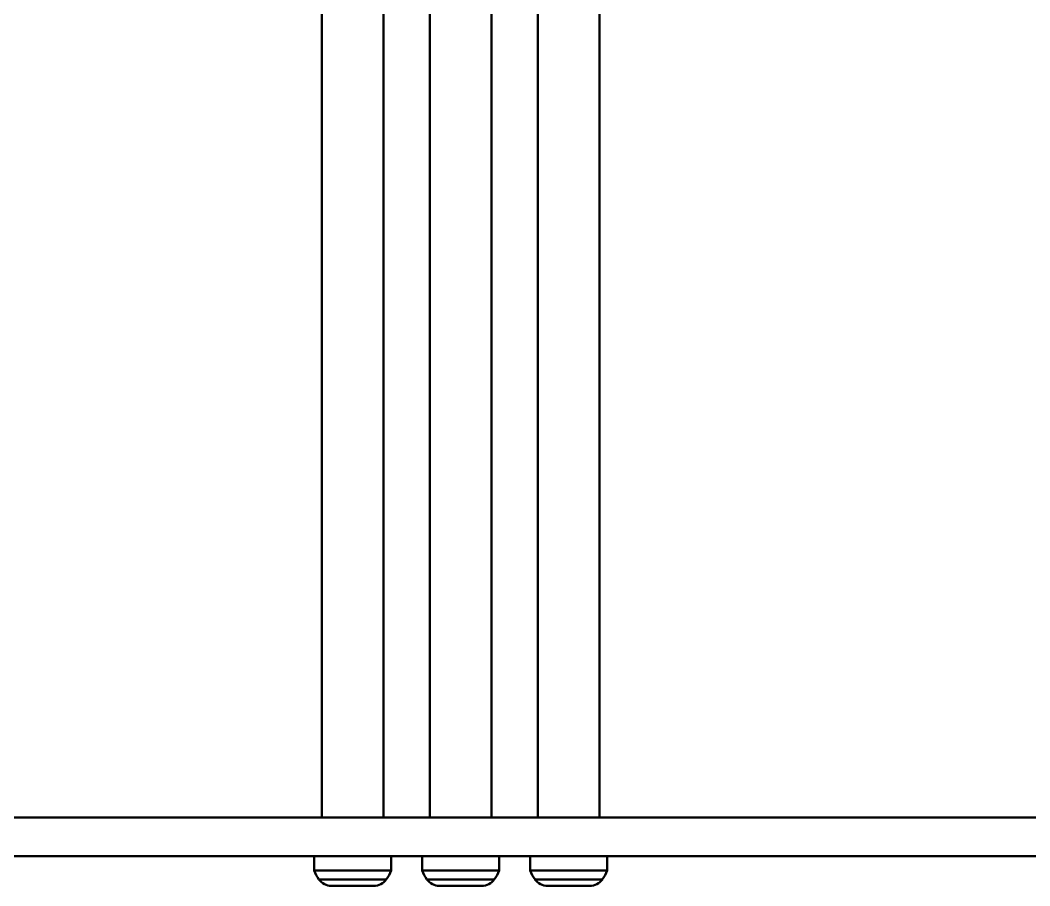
# Model space of a CAD drawing. Header units: millimetres. Extents: x 263 to 2983, y 441 to 2500.
# Drawn here: x 857.1 to 987.9, y 2275 to 2387.3 of the extents above; entities that cross this region are included whole.
import ezdxf

# ---------------------------------------------------------------- set-up
doc = ezdxf.new("R2010")
doc.units = ezdxf.units.MM
doc.header["$LTSCALE"] = 0.5
doc.layers.add('BOL', color=7, linetype='Continuous', lineweight=50)

msp = doc.modelspace()

# ---------------------------------------------------------------- linework, layer by layer
at = {"layer": 'BOL'}
for p, q in [((910.15, 2483.9), (910.15, 2283.9)), ((904.15, 2283.9), (904.15, 2459.17)), ((918.15, 2283.9), (918.15, 2456.1)), ((924.15, 2456.1), (924.15, 2283.9)), ((896.15, 2452.98), (896.15, 2283.9)), ((932.15, 2283.9), (932.15, 2452.9)), ((1174.15, 2283.9), (444.15, 2283.9)), ((1174.15, 2278.9), (444.15, 2278.9)), ((895.15, 2278.9), (895.15, 2277.04)), ((905.15, 2277.04), (905.15, 2278.9)), ((909.15, 2278.9), (909.15, 2277.04)), ((919.15, 2277.04), (919.15, 2278.9)), ((923.15, 2278.9), (923.15, 2277.04)), ((933.15, 2277.04), (933.15, 2278.9)), ((898.22, 2277.04), (895.15, 2277.04)), ((905.15, 2277.04), (898.22, 2277.04)), ((913.34, 2277.04), (909.15, 2277.04)), ((919.15, 2277.04), (913.34, 2277.04)), ((926.83, 2277.04), (923.15, 2277.04)), ((933.15, 2277.04), (926.83, 2277.04)), ((898.46, 2275.88), (895.79, 2275.88)), ((904.52, 2275.88), (898.46, 2275.88)), ((913.44, 2275.88), (909.79, 2275.88)), ((918.52, 2275.88), (913.44, 2275.88)), ((927, 2275.88), (923.79, 2275.88)), ((932.52, 2275.88), (927, 2275.88)), ((899.09, 2275.04), (897.41, 2275.04)), ((902.68, 2275.04), (899.09, 2275.04)), ((902.89, 2275.04), (902.68, 2275.04)), ((913.71, 2275.04), (911.41, 2275.04)), ((916.86, 2275.04), (913.71, 2275.04)), ((916.89, 2275.04), (916.86, 2275.04)), ((927.43, 2275.04), (925.41, 2275.04)), ((930.8, 2275.04), (927.43, 2275.04)), ((930.89, 2275.04), (930.8, 2275.04))]:
    msp.add_line(p, q, dxfattribs=at)
for centre, radius, start, end in [((900.15, 2279.01), 5.37, 201.4863, 215.6925), ((900.15, 2279.01), 5.37, 324.3075, 338.5137), ((914.15, 2279.01), 5.37, 201.4863, 215.6925), ((914.15, 2279.01), 5.37, 324.3075, 338.5137), ((928.15, 2279.01), 5.37, 201.4863, 215.6925), ((928.15, 2279.01), 5.37, 324.3075, 338.5137), ((897.41, 2277.04), 2, 215.6925, 270), ((902.89, 2277.04), 2, 270, 324.3075), ((911.41, 2277.04), 2, 215.6925, 270), ((916.89, 2277.04), 2, 270, 324.3075), ((925.41, 2277.04), 2, 215.6925, 270), ((930.89, 2277.04), 2, 270, 324.3075)]:
    msp.add_arc(centre, radius, start, end, dxfattribs=at)

doc.saveas('drawing.dxf')
